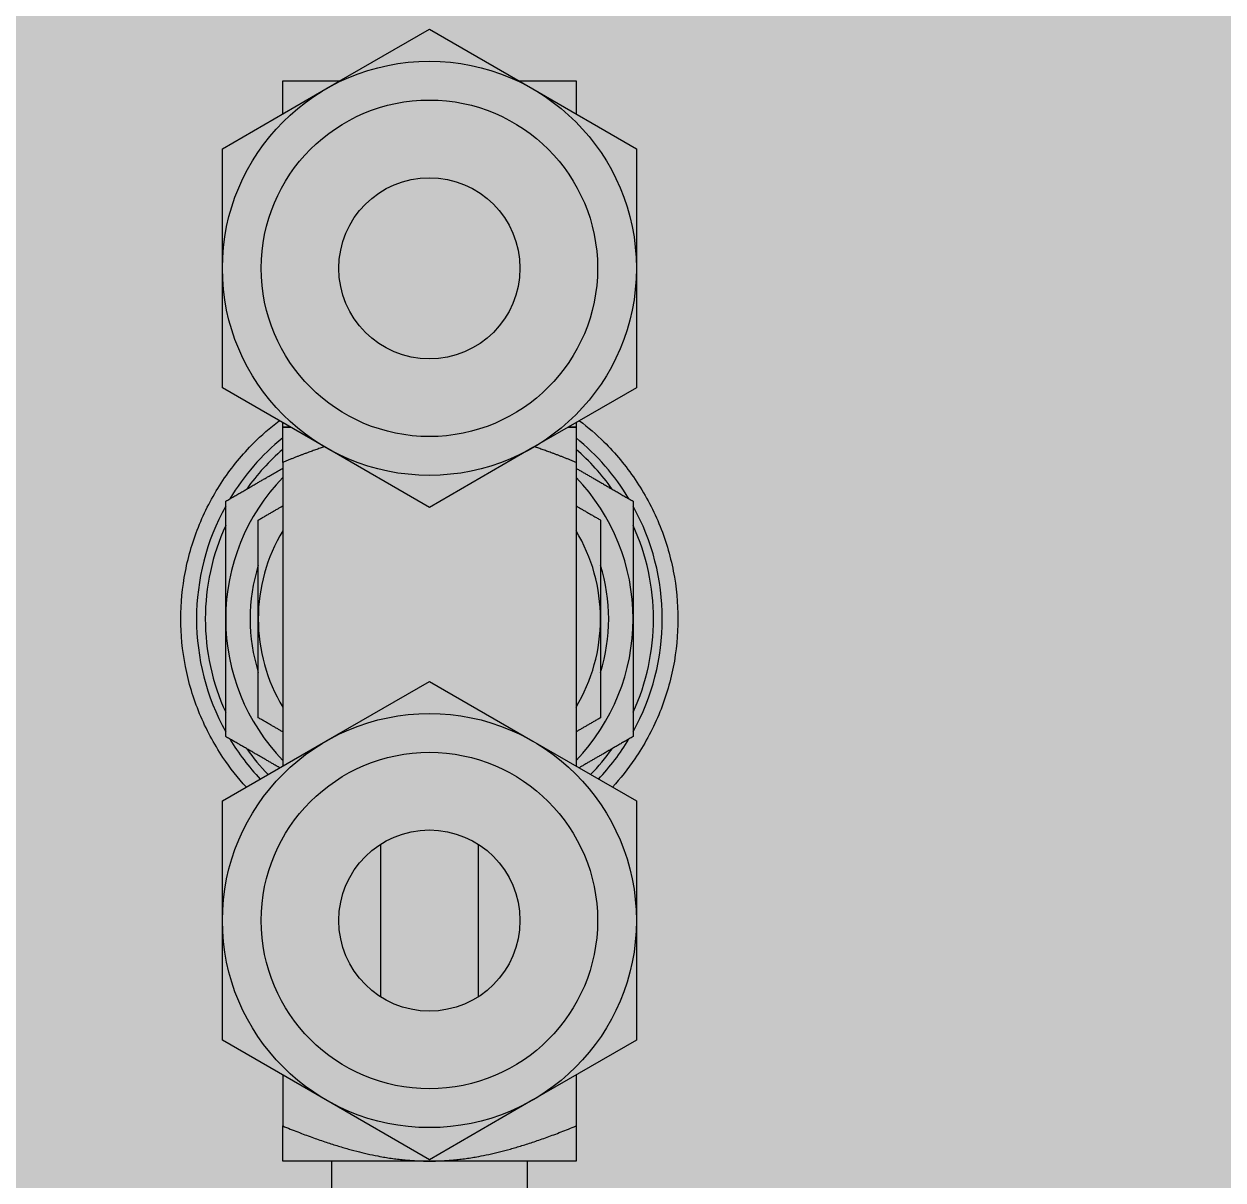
# Model space of a CAD drawing. Header units: millimetres. Extents: x -18489 to 17339, y -1599 to 10961.
# Drawn here: x -14742.68 to -14727.98, y 2580.74 to 2594.91 of the extents above; entities that cross this region are included whole.
import ezdxf

# ---------------------------------------------------------------- set-up
doc = ezdxf.new("R2010")
doc.units = ezdxf.units.MM
for name, color, linetype in [('188K-SM-03-F10-MECH-EQ-Y2257103$0$0 Xref', 8, 'Continuous'), ('188K-SM-03-F10-MECH-EQ-Y2257103$0$M-EQU-FOUNDATION', 8, 'Continuous'), ('188K-SM-03-F10-MECH-EQ-Y2257103$0$Micron CUP L10 HVAC EQU$0$M-MECH-EQU', 136, 'Continuous'), ('188K-SM-03-F10-MECH-EQ-Y2257103$0$Micron CUP L10 HVAC EQU$0$M-PHASE1 AREA', 252, 'Continuous')]:
    doc.layers.add(name, color=color, linetype=linetype)

# ---------------------------------------------------------------- blocks, each defined once
blk = doc.blocks.new('188K-SM-03-F10-MECH-EQ-Y2257103$0$Micron CUP L10 HVAC EQU$0$A$C0c53ceb0')
at = {"layer": '188K-SM-03-F10-MECH-EQ-Y2257103$0$Micron CUP L10 HVAC EQU$0$M-PHASE1 AREA'}
for p, q in [((14041.72269, 16766.94446), (14054.40985, 16774.26939)), ((14054.40985, 16774.26939), (14067.097, 16766.94446)), ((14029.03554, 16759.61953), (14041.72269, 16766.94446)), ((14036.42805, 16767.9464), (14043.4581, 16767.9464)), ((14036.42805, 16763.8876), (14036.42805, 16767.9464)), ((14065.36159, 16767.9464), (14072.39164, 16767.9464)), ((14067.097, 16766.94446), (14079.78416, 16759.61953)), ((14072.39164, 16767.9464), (14072.39164, 16763.8876)), ((14029.03554, 16744.96966), (14029.03554, 16759.61953)), ((14079.78416, 16759.61953), (14079.78416, 16744.96966)), ((14029.03554, 16730.3198), (14029.03554, 16744.96966)), ((14079.78416, 16744.96966), (14079.78416, 16730.3198)), ((14041.72269, 16722.99487), (14029.03554, 16730.3198)), ((14079.78416, 16730.3198), (14067.097, 16722.99487)), ((14036.42805, 16725.48938), (14036.42805, 16726.05173)), ((14072.39164, 16726.05173), (14072.39164, 16725.48938)), ((14037.40206, 16725.48938), (14036.42805, 16725.48938)), ((14036.42805, 16725.48938), (14037.40206, 16725.48938)), ((14036.42805, 16721.1891), (14036.42805, 16725.48938)), ((14072.39164, 16725.48938), (14071.41764, 16725.48938)), ((14071.41764, 16725.48938), (14072.39164, 16725.48938)), ((14072.39164, 16725.48938), (14072.39164, 16721.1891)), ((14054.40985, 16715.66993), (14041.72269, 16722.99487)), ((14067.097, 16722.99487), (14054.40985, 16715.66993)), ((14036.42805, 16721.1891), (14036.42805, 16683.96851)), ((14072.39164, 16721.1891), (14072.39164, 16683.96851)), ((14041.72269, 16687.02537), (14054.40985, 16694.3503)), ((14054.40985, 16694.3503), (14067.097, 16687.02537)), ((14029.03554, 16679.70044), (14041.72269, 16687.02537)), ((14067.097, 16687.02537), (14079.78416, 16679.70044)), ((14029.03554, 16665.05057), (14029.03554, 16679.70044)), ((14079.78416, 16679.70044), (14079.78416, 16665.05057)), ((14048.41592, 16674.3946), (14048.41592, 16655.70655)), ((14060.40378, 16674.3946), (14060.40378, 16655.70655)), ((14029.03554, 16650.40071), (14029.03554, 16665.05057)), ((14079.78416, 16665.05057), (14079.78416, 16650.40071)), ((14041.72269, 16643.07577), (14029.03554, 16650.40071)), ((14079.78416, 16650.40071), (14067.097, 16643.07577)), ((14036.42805, 16646.13264), (14036.42805, 16639.88069)), ((14072.39164, 16646.13264), (14072.39164, 16639.88069)), ((14054.40985, 16635.75084), (14041.72269, 16643.07577)), ((14067.097, 16643.07577), (14054.40985, 16635.75084)), ((14036.42805, 16635.58041), (14036.42805, 16639.88069)), ((14072.39164, 16639.88069), (14072.39164, 16635.58041)), ((14054.40985, 16635.58041), (14036.42805, 16635.58041)), ((14042.42198, 16635.58041), (14042.42198, 16618.9742)), ((14072.39164, 16635.58041), (14054.40985, 16635.58041)), ((14066.39771, 16635.58041), (14066.39771, 16618.22511))]:
    blk.add_line(p, q, dxfattribs=at)
for centre, radius in [((14054.40985, 16744.96966), 25.37431), ((14054.40985, 16744.96966), 20.61663), ((14054.40985, 16744.96966), 11.10126), ((14054.40985, 16665.05057), 25.37431), ((14054.40985, 16665.05057), 20.61663), ((14054.40985, 16665.05057), 11.10126)]:
    blk.add_circle(centre, radius, dxfattribs=at)
for radius, start, end in [(28.5461, 129.0443135, 148.9679646), (28.5461, 31.0320354, 50.9556865), (27.47219, 130.8851929, 144.6199773), (27.47219, 35.3800227, 49.1148071), (24.97472, 136.0544804, 179.9999988), (24.97472, 359.9999981, 43.9455196), (28.5461, 151.0320354, 208.9679646), (28.5461, 331.0320354, 28.9679646), (27.47219, 155.3800227, 204.6199773), (20.97876, 148.9972809, 180), (20.97876, 0.0000019, 31.0027191), (27.47219, 335.3800227, 24.6199773), (21.97775, 162.6585572, 197.3414428), (21.97775, 342.6585572, 17.3414428), (24.97472, 179.9999988, 223.9455196), (20.97876, 180, 211.0027191), (24.97472, 316.0544804, 359.9999981), (20.97876, 328.9972809, 0.0000019), (28.5461, 211.0320354, 223.4427609), (27.47219, 215.3800227, 223.9787169), (27.47219, 316.0212831, 324.6199773), (28.5461, 316.5572391, 328.9679646)]:
    blk.add_arc((14054.40985, 16702.01315), radius, start, end, dxfattribs=at)
for points, knots in [([(14031.97456, 16681.39733), (14030.94326, 16682.52026), (14029.97621, 16683.74232), (14027.98336, 16686.71433), (14027.01817, 16688.51571), (14025.47057, 16692.26623), (14024.88706, 16694.21799), (14024.12203, 16698.13921), (14023.94069, 16700.10871), (14023.94069, 16703.90238), (14024.1192, 16705.86225), (14024.87837, 16709.774), (14025.45892, 16711.72589), (14027.00402, 16715.48216), (14027.96978, 16717.28932), (14030.21451, 16720.64174), (14031.49366, 16722.18685), (14033.82514, 16724.51833), (14034.87676, 16725.43944), (14036.00561, 16726.29548)], [-6.937554866, -6.937554866, -6.937554866, -6.937554866, -6.472336139, -6.472336139, -5.875459494, -5.875459494, -5.278582849, -5.278582849, -4.681706203, -4.681706203, -4.08959664, -4.08959664, -3.497487076, -3.497487076, -2.905377513, -2.905377513, -2.31326795, -2.31326795, -1.898634231, -1.898634231, -1.898634231, -1.898634231]), ([(14072.81407, 16726.29545), (14073.88558, 16725.48293), (14074.88688, 16724.61239), (14077.19912, 16722.33186), (14078.4992, 16720.7805), (14080.78102, 16717.41029), (14081.76294, 16715.59156), (14083.33419, 16711.80841), (14083.92478, 16709.84112), (14084.69724, 16705.89669), (14084.879, 16703.91952), (14084.879, 16700.08387), (14084.69292, 16698.08947), (14083.90865, 16694.12139), (14083.31069, 16692.14767), (14081.72553, 16688.35885), (14080.7372, 16686.54103), (14078.75185, 16683.62686), (14077.82824, 16682.46788), (14076.84508, 16681.39738)], [1.897884356, 1.897884356, 1.897884356, 1.897884356, 2.291760226, 2.291760226, 2.889241153, 2.889241153, 3.48672208, 3.48672208, 4.084203008, 4.084203008, 4.681683935, 4.681683935, 5.286346192, 5.286346192, 5.891008448, 5.891008448, 6.495670705, 6.495670705, 6.938055327, 6.938055327, 6.938055327, 6.938055327])]:
    blk.add_open_spline(points, degree=3, knots=knots, dxfattribs=at)
for points, weights in [([(14041.53564, 16723.10286), (14039.15989, 16722.30437), (14036.42805, 16721.1891)], [4.82380108128, 4.66296781288, 4.45547951945]), ([(14072.39164, 16721.1891), (14069.65981, 16722.30437), (14067.28405, 16723.10286)], [4.45547951945, 4.66296781288, 4.82380108128]), ([(14029.43513, 16716.43231), (14033.12819, 16718.5645), (14036.42805, 16720.46968)], [1.53912738902, 1.60262687103, 1.63225722864]), ([(14072.39164, 16720.46968), (14075.69151, 16718.5645), (14079.38456, 16716.43231)], [1.6322572289, 1.60262687128, 1.53912738926]), ([(14029.43513, 16702.01315), (14029.43513, 16708.70511), (14029.43513, 16716.43231)], [1.6581793096, 1.65817930468, 1.53912739155]), ([(14033.43109, 16714.12525), (14034.97849, 16715.01864), (14036.42805, 16715.85554)], [1.34926624736, 1.37647081424, 1.39658410908]), ([(14072.39164, 16715.85554), (14073.84121, 16715.01864), (14075.38861, 16714.12525)], [1.39658410911, 1.37647081426, 1.34926624738]), ([(14079.38456, 16716.43231), (14079.38456, 16708.70511), (14079.38456, 16702.01315)], [1.53912739288, 1.65817931886, 1.65817931103]), ([(14033.43109, 16702.01315), (14033.43109, 16707.63439), (14033.43109, 16714.12525)], [1.45363235442, 1.45363235443, 1.34926624701]), ([(14075.38861, 16714.12525), (14075.38861, 16707.63439), (14075.38861, 16702.01315)], [1.34926625137, 1.45363235271, 1.45363235912]), ([(14029.43513, 16687.59399), (14029.43513, 16695.3212), (14029.43513, 16702.01315)], [1.53912739155, 1.65817931453, 1.6581793096]), ([(14033.43109, 16689.90106), (14033.43109, 16696.39191), (14033.43109, 16702.01315)], [1.34926624701, 1.45363235442, 1.45363235442]), ([(14075.38861, 16702.01315), (14075.38861, 16696.39191), (14075.38861, 16689.90106)], [1.45363235515, 1.45363236157, 1.34926624769]), ([(14079.38456, 16702.01315), (14079.38456, 16695.3212), (14079.38456, 16687.59399)], [1.65817930755, 1.65817929973, 1.53912738964]), ([(14036.42805, 16688.17076), (14034.97849, 16689.00767), (14033.43109, 16689.90106)], [1.39658410892, 1.37647081408, 1.3492662472]), ([(14075.38861, 16689.90106), (14073.84121, 16689.00767), (14072.39164, 16688.17076)], [1.34926624729, 1.37647081417, 1.39658410901]), ([(14036.07135, 16683.76257), (14032.93312, 16685.57443), (14029.43513, 16687.59399)], [1.62890295138, 1.59914197742, 1.53912738902]), ([(14079.38456, 16687.59399), (14075.88658, 16685.57443), (14072.74834, 16683.76257)], [1.53912738948, 1.59914197789, 1.62890295187]), ([(14036.42805, 16639.88069), (14046.96154, 16635.58041), (14054.40985, 16635.58041)], [4.45547951944, 5.37823954135, 5.37823954135]), ([(14054.40985, 16635.58041), (14061.85815, 16635.58041), (14072.39164, 16639.88069)], [5.37823954135, 5.37823954135, 4.45547951944])]:
    blk.add_rational_spline(points, weights, degree=2, dxfattribs=at)
blk = doc.blocks.new('188K-SM-03-F10-MECH-EQ-Y2257103$0$Micron CUP L10 HVAC EQU')
at = {"layer": '188K-SM-03-F10-MECH-EQ-Y2257103$0$Micron CUP L10 HVAC EQU$0$M-MECH-EQU'}
blk.add_blockref('188K-SM-03-F10-MECH-EQ-Y2257103$0$Micron CUP L10 HVAC EQU$0$A$C0c53ceb0', (-206166.7, 2082.18), dxfattribs=at)
blk = doc.blocks.new('188K-SM-03-F10-MECH-EQ-Y2257103')
at = {"layer": '188K-SM-03-F10-MECH-EQ-Y2257103$0$M-EQU-FOUNDATION'}
h = blk.add_hatch(dxfattribs=at)
h.set_pattern_fill('AR-CONC', color=256, scale=0.1)
h.set_pattern_definition([(50, (4473.521, 709.199), (18.218467, -1.593909), [1.905, -20.955]), (355, (4473.521, 709.2), (-3.524342, 19.105685), [1.524, -16.764058]), (100.45144, (4475.04, 709.066), (14.694125, 17.511775), [1.619001, -17.809024]), (46.1842, (4473.521, 714.28), (27.107904, -4.204233), [2.8575, -31.4325]), (96.63556, (4475.78, 713.93), (23.740413, 24.742612), [2.428502, -26.71356]), (351.18415, (4473.52, 714.28), (23.740413, 24.742612), [2.285997, -25.145973]), (21, (4476.061, 713.009), (15.161439, -10.22652), [1.905, -20.955]), (326, (4476.061, 713.01), (6.180203, 18.418797), [1.524, -16.764]), (71.45144, (4477.325, 712.157), (21.341642, 8.192277), [1.619001, -17.808994]), (37.5, (4473.5214, 709.199), (0.3088603, 8.4555039), [0, -16.5608, 0, -17.018, 0, -16.8275]), (7.5, (4473.521, 709.199), (6.6819663, 10.0180575), [0, -9.7028, 0, -16.1798, 0, -6.4135]), (327.5, (4467.857, 709.199), (13.5590595, -0.5728744), [0, -6.35, 0, -19.812, 0, -26.289]), (317.5, (4465.317, 709.199), (14.812918, 2.542649), [0, -8.255, 0, -13.1572, 0, -18.669])])
h.paths.add_polyline_path([(-14928.149, 5602.459), (-14278.149, 5602.459), (-14278.149, 1902.459), (-14928.149, 1902.459)], flags=16)
h.paths.add_polyline_path([(-14933.149, 5607.459), (-14273.149, 5607.459), (-14273.149, 1897.459), (-14933.149, 1897.459)])
h = blk.add_hatch(dxfattribs=at)
h.set_pattern_fill('AR-CONC', color=256, scale=0.3)
h.set_pattern_definition([(50, (4473.52, 709.2), (54.6554, -4.78173), [5.715, -62.865]), (355, (4473.52, 709.2), (-10.57303, 57.31705), [4.572, -50.29218]), (100.45144, (4478.076, 708.8), (44.08237, 52.53533), [4.857, -53.42707]), (46.1842, (4473.52, 724.44), (81.32371, -12.6127), [8.5725, -94.2975]), (96.63556, (4480.3, 723.39), (71.22124, 74.22784), [7.2855, -80.14068]), (351.18415, (4473.52, 724.44), (71.22124, 74.22784), [6.858, -75.43792]), (21, (4481.14, 720.63), (45.48432, -30.67956), [5.715, -62.865]), (326, (4481.14, 720.63), (18.54061, 55.25639), [4.572, -50.292]), (71.45144, (4484.93, 718.07), (64.02493, 24.57683), [4.857, -53.42698]), (37.5, (4473.521, 709.2), (0.926581, 25.366512), [0, -49.6824, 0, -51.054, 0, -50.4825]), (7.5, (4473.52, 709.2), (20.0459, 30.054172), [0, -29.1084, 0, -48.5394, 0, -19.2405]), (327.5, (4456.529, 709.2), (40.677179, -1.718623), [0, -19.05, 0, -59.436, 0, -78.867]), (317.5, (4448.91, 709.2), (44.438754, 7.62795), [0, -24.765, 0, -39.4716, 0, -56.007])])
h.paths.add_polyline_path([(-14918.149, 5592.459), (-14288.149, 5592.459), (-14288.149, 1912.459), (-14918.149, 1912.459)])
at = {"layer": '188K-SM-03-F10-MECH-EQ-Y2257103$0$0 Xref', "xscale": 0.1, "yscale": 0.1, "zscale": 0.1}
blk.add_blockref('188K-SM-03-F10-MECH-EQ-Y2257103$0$Micron CUP L10 HVAC EQU', (4473.521, 709.199), dxfattribs=at)

msp = doc.modelspace()

# ---------------------------------------------------------------- block references
msp.add_blockref('188K-SM-03-F10-MECH-EQ-Y2257103', (0, 0))

doc.saveas('drawing.dxf')
